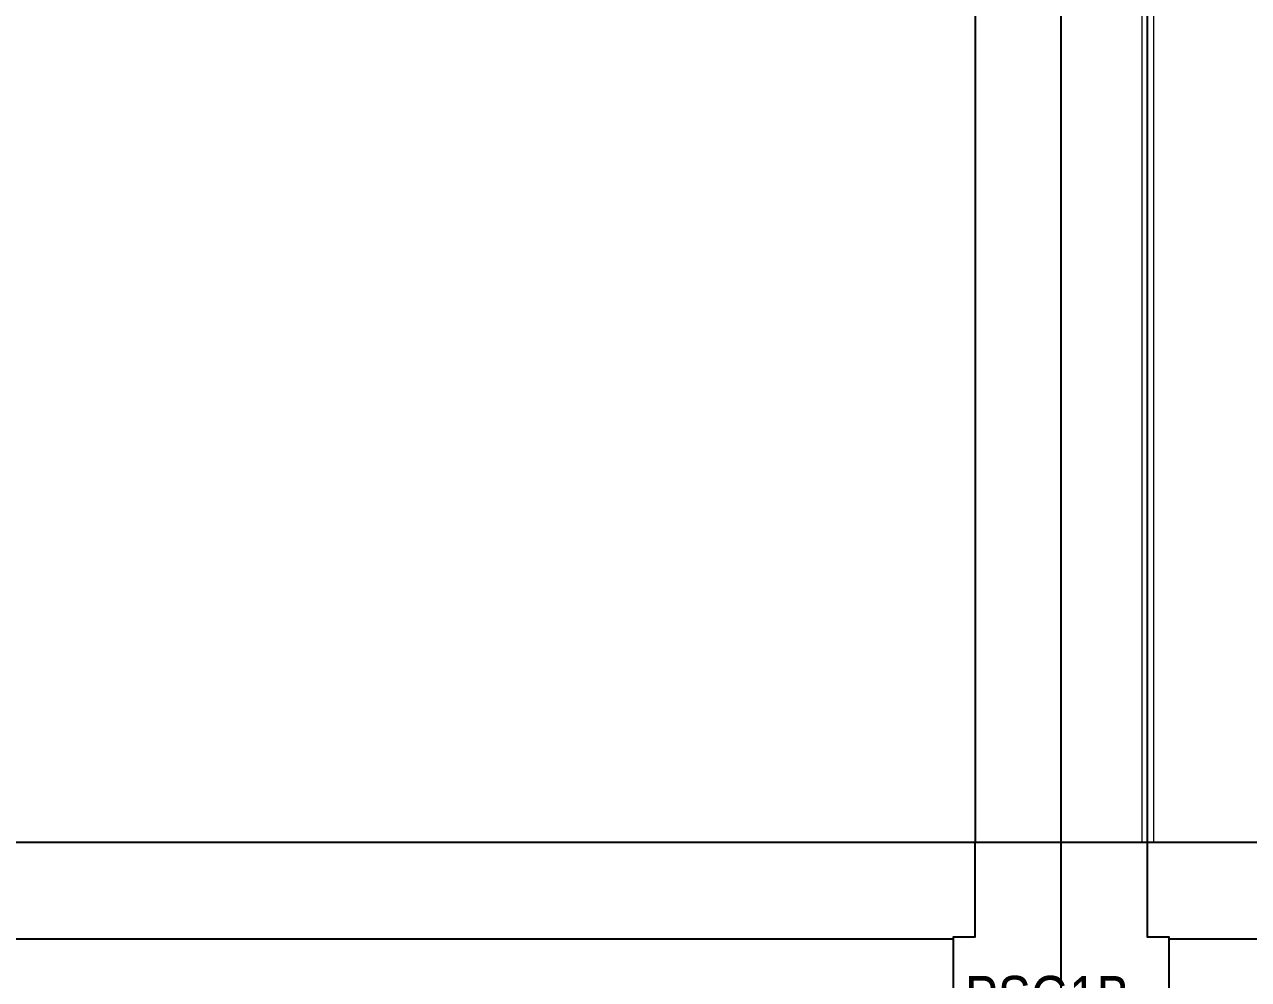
# Model space of a CAD drawing. Header units: millimetres. Extents: x 4754612 to 5801174, y 2368242 to 2777223.
# Drawn here: x 5032901 to 5038586, y 2440604 to 2445043 of the extents above; entities that cross this region are included whole.
import ezdxf
from ezdxf.enums import TextEntityAlignment as Align

# ---------------------------------------------------------------- set-up
doc = ezdxf.new("R2010")
doc.units = ezdxf.units.MM
doc.header["$LTSCALE"] = 1000
doc.linetypes.add('CEN', pattern=[6.2, 6, -0.1, 0, -0.1])
doc.layers.get('DEFPOINTS').update_dxf_attribs({"color": 151})
for name, color, linetype in [('(주)하나기공-LEADER', 7, 'Continuous'), ('A-ELE-8', 8, 'Continuous'), ('A-중심선', 10, 'CEN'), ('CON', 2, 'Continuous')]:
    doc.layers.add(name, color=color, linetype=linetype)
doc.styles.add('A.NARROW', font='ARIALN.TTF')

# ---------------------------------------------------------------- blocks, each defined once
blk = doc.blocks.new('zw$CF19')
at = {"layer": 'CON'}
blk.add_lwpolyline([(-500, -1100), (-500, -440), (-400, -440), (-400, 0), (400, 0), (400, -440), (500, -440), (500, -1100)], close=True, dxfattribs=at)
at = {"layer": 'DEFPOINTS', "style": 'A.NARROW'}
for s, p in [('PSG1B', (-446.5, -722.3, 0)), ('PSG1C', (-446.5, -971.6, 0))]:
    blk.add_text(s, height=200, dxfattribs=at).set_placement(p, align=Align.MIDDLE_LEFT)

msp = doc.modelspace()

# ---------------------------------------------------------------- linework, layer by layer
at = {"layer": '(주)하나기공-LEADER', "color": 8, "lineweight": 9}
for p, q in [((5038090.782, 2446368.44), (5038090.782, 2441243.44)), ((5038144.354, 2446368.44), (5038144.354, 2441243.44))]:
    msp.add_line(p, q, dxfattribs=at)
at = {"layer": 'A-ELE-8'}
for p, q in [((5037315.782, 2450143.44), (5037315.782, 2441243.44)), ((5038115.782, 2450143.44), (5038115.782, 2441243.44))]:
    msp.add_line(p, q, dxfattribs=at)
at = {"layer": 'A-중심선', "ltscale": 5}
for p, q in [((5037715.782, 2403989.231), (5037715.782, 2488921.61)), ((4863973.343, 2441243.44), (5174125.782, 2441243.44))]:
    msp.add_line(p, q, dxfattribs=at)
at = {"layer": 'CON'}
for p, q in [((4905615.782, 2441243.44), (5059815.783, 2441243.44)), ((5027215.782, 2440793.44), (5037215.782, 2440793.44)), ((5038215.782, 2440793.44), (5048215.782, 2440793.44))]:
    msp.add_line(p, q, dxfattribs=at)

# ---------------------------------------------------------------- block references
msp.add_blockref('zw$CF19', (5037715.782, 2441243.44), dxfattribs=at)

doc.saveas('drawing.dxf')
